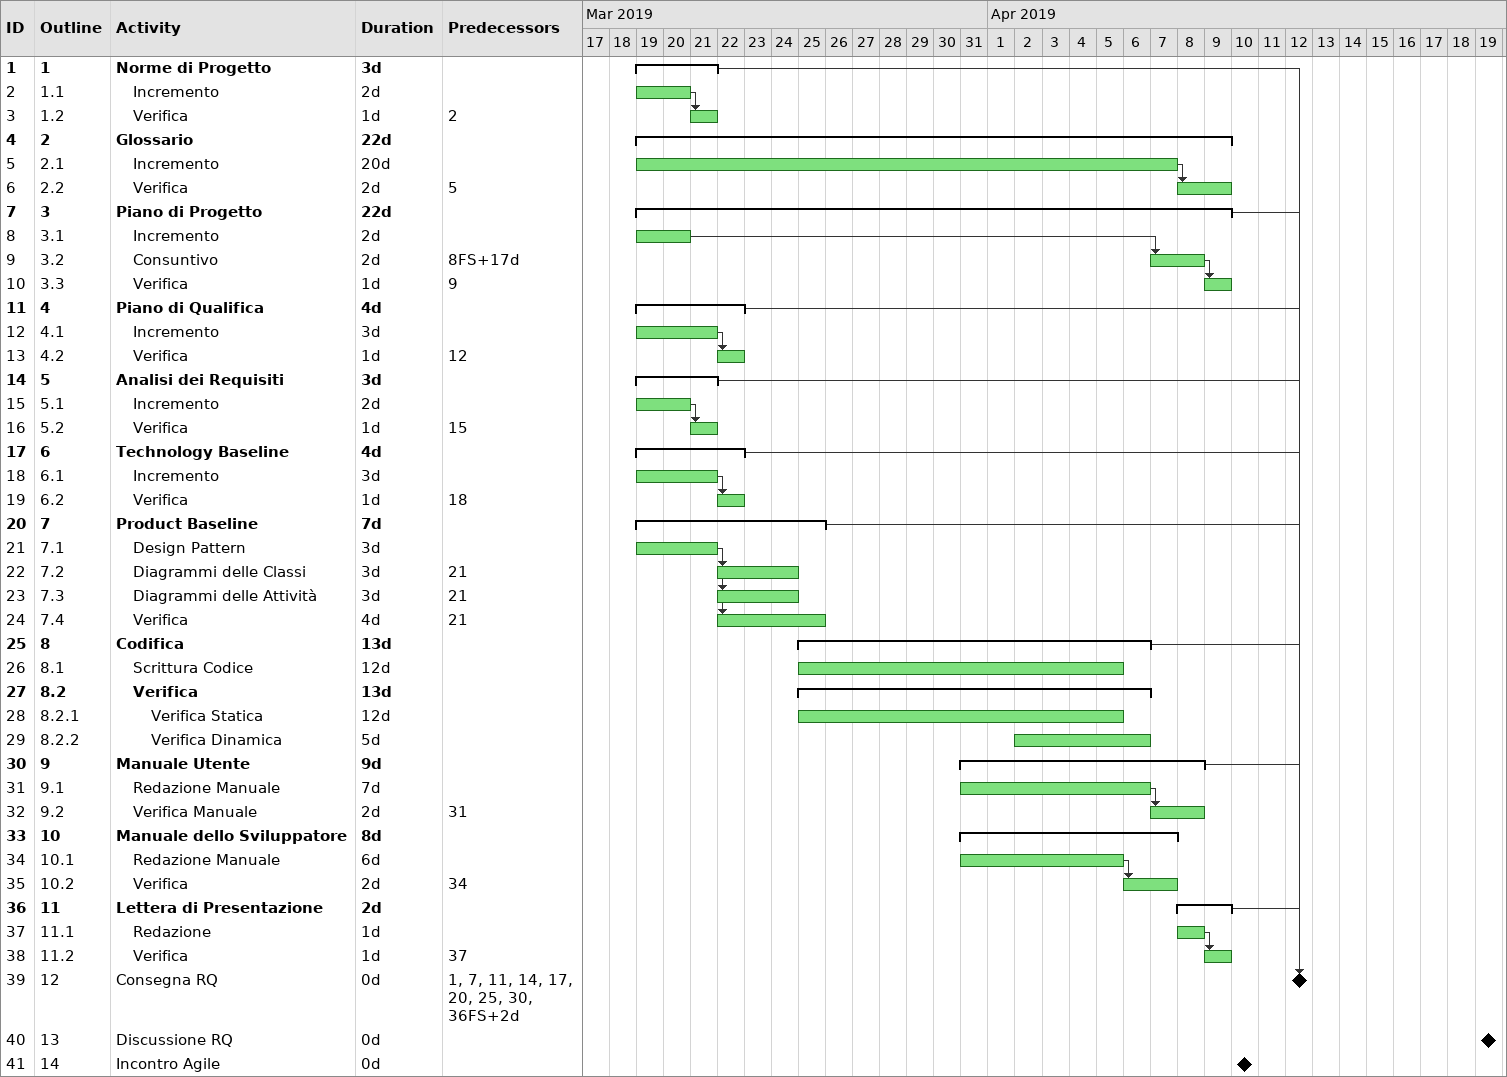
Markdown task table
| ID | WBS | Task | Duration | Start | Finish | Predecessors |
|---|---|---|---|---|---|---|
| 1 | 1 | **Norme di Progetto** | 3d | 2019-03-19 | 2019-03-21 |  |
| 2 | 1.1 | Incremento | 2d | 2019-03-19 | 2019-03-20 |  |
| 3 | 1.2 | Verifica | 1d | 2019-03-21 | 2019-03-21 | 2 |
| 4 | 2 | **Glossario** | 22d | 2019-03-19 | 2019-04-09 |  |
| 5 | 2.1 | Incremento | 20d | 2019-03-19 | 2019-04-07 |  |
| 6 | 2.2 | Verifica | 2d | 2019-04-08 | 2019-04-09 | 5 |
| 7 | 3 | **Piano di Progetto** | 22d | 2019-03-19 | 2019-04-09 |  |
| 8 | 3.1 | Incremento | 2d | 2019-03-19 | 2019-03-20 |  |
| 9 | 3.2 | Consuntivo | 2d | 2019-04-07 | 2019-04-08 | 8FS+17d |
| 10 | 3.3 | Verifica | 1d | 2019-04-09 | 2019-04-09 | 9 |
| 11 | 4 | **Piano di Qualifica** | 4d | 2019-03-19 | 2019-03-22 |  |
| 12 | 4.1 | Incremento | 3d | 2019-03-19 | 2019-03-21 |  |
| 13 | 4.2 | Verifica | 1d | 2019-03-22 | 2019-03-22 | 12 |
| 14 | 5 | **Analisi dei Requisiti** | 3d | 2019-03-19 | 2019-03-21 |  |
| 15 | 5.1 | Incremento | 2d | 2019-03-19 | 2019-03-20 |  |
| 16 | 5.2 | Verifica | 1d | 2019-03-21 | 2019-03-21 | 15 |
| 17 | 6 | **Technology Baseline** | 4d | 2019-03-19 | 2019-03-22 |  |
| 18 | 6.1 | Incremento | 3d | 2019-03-19 | 2019-03-21 |  |
| 19 | 6.2 | Verifica | 1d | 2019-03-22 | 2019-03-22 | 18 |
| 20 | 7 | **Product Baseline** | 7d | 2019-03-19 | 2019-03-25 |  |
| 21 | 7.1 | Design Pattern | 3d | 2019-03-19 | 2019-03-21 |  |
| 22 | 7.2 | Diagrammi delle Classi | 3d | 2019-03-22 | 2019-03-24 | 21 |
| 23 | 7.3 | Diagrammi delle Attività | 3d | 2019-03-22 | 2019-03-24 | 21 |
| 24 | 7.4 | Verifica | 4d | 2019-03-22 | 2019-03-25 | 21 |
| 25 | 8 | **Codifica** | 13d | 2019-03-25 | 2019-04-06 |  |
| 26 | 8.1 | Scrittura Codice | 12d | 2019-03-25 | 2019-04-05 |  |
| 27 | 8.2 | **Verifica** | 13d | 2019-03-25 | 2019-04-06 |  |
| 28 | 8.2.1 | Verifica Statica | 12d | 2019-03-25 | 2019-04-05 |  |
| 29 | 8.2.2 | Verifica Dinamica | 5d | 2019-04-02 | 2019-04-06 |  |
| 30 | 9 | **Manuale Utente** | 9d | 2019-03-31 | 2019-04-08 |  |
| 31 | 9.1 | Redazione Manuale | 7d | 2019-03-31 | 2019-04-06 |  |
| 32 | 9.2 | Verifica Manuale | 2d | 2019-04-07 | 2019-04-08 | 31 |
| 33 | 10 | **Manuale dello Sviluppatore** | 8d | 2019-03-31 | 2019-04-07 |  |
| 34 | 10.1 | Redazione Manuale | 6d | 2019-03-31 | 2019-04-05 |  |
| 35 | 10.2 | Verifica | 2d | 2019-04-06 | 2019-04-07 | 34 |
| 36 | 11 | **Lettera di Presentazione** | 2d | 2019-04-08 | 2019-04-09 |  |
| 37 | 11.1 | Redazione | 1d | 2019-04-08 | 2019-04-08 |  |
| 38 | 11.2 | Verifica | 1d | 2019-04-09 | 2019-04-09 | 37 |
| 39 | 12 | Consegna RQ | 0d | 2019-04-12 | 2019-04-12 | 1, 7, 11, 14, 17, 20, 25, 30, 36FS+2d |
| 40 | 13 | Discussione RQ | 0d | 2019-04-19 | 2019-04-19 |  |
| 41 | 14 | Incontro Agile | 0d | 2019-04-10 | 2019-04-10 |  |
